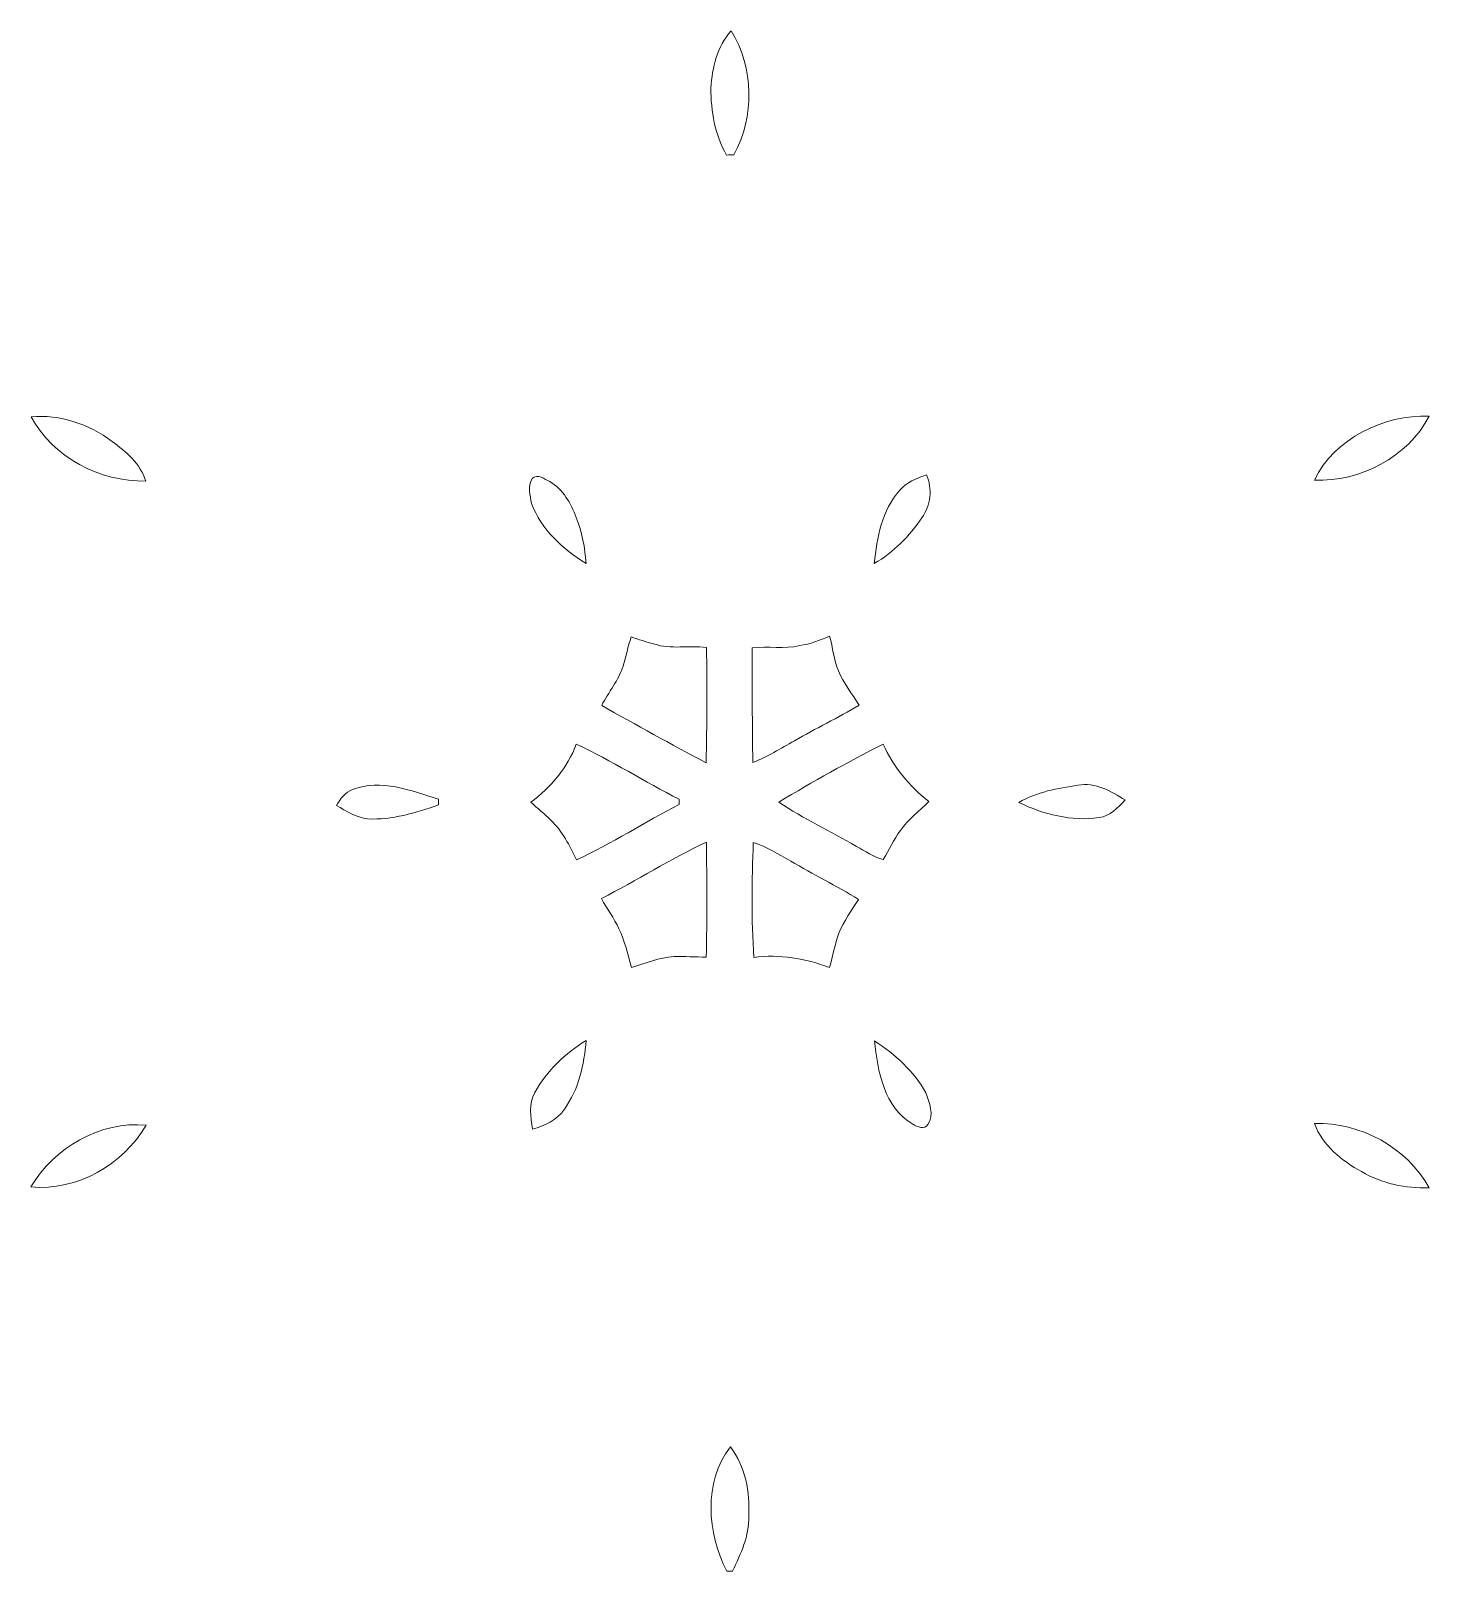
# Model space of a CAD drawing. Header units: centimetres. Extents: x -14.5 to 14.6, y -15.9 to 16.
# Drawn here: x -13.53 to 13.51, y -14.86 to 14.92 of the extents above; entities that cross this region are included whole.
import ezdxf

# ---------------------------------------------------------------- set-up
doc = ezdxf.new("R2010")
doc.units = ezdxf.units.CM
doc.header["$MEASUREMENT"] = 0
doc.layers.add('Layer 1', color=7, linetype='Continuous')

msp = doc.modelspace()

# ---------------------------------------------------------------- linework, layer by layer
at = {"layer": 'Layer 1', "color": 253, "lineweight": 9}
for points, knots in [([(-0.37591, 13.81132), (-0.37838, 13.36365), (-0.30359, 12.90504), (-0.07323, 12.51451), (-0.07323, 12.51451), (-0.02631, 12.51698), (0.02061, 12.51945), (0.06788, 12.52192), (0.06788, 12.52192), (0.4704, 13.26099), (0.457, 14.19762), (0.01497, 14.91658), (0.01497, 14.91658), (-0.2535, 14.61707), (-0.35439, 14.20432), (-0.37591, 13.81132), (-0.37591, 13.81132), (-0.37591, 13.81132), (-0.37591, 13.81132), (-0.37591, 13.81132)], [0, 0, 0, 0, 0.16666667, 0.16666667, 0.16666667, 0.16666667, 0.33333333, 0.33333333, 0.33333333, 0.33333333, 0.5, 0.5, 0.5, 0.5, 0.66666667, 0.66666667, 0.66666667, 0.66666667, 1, 1, 1, 1]), ([(-13.52323, 7.45709), (-13.09708, 6.67181), (-12.18973, 6.19556), (-11.30602, 6.21355), (-11.30602, 6.21355), (-11.40233, 6.54763), (-11.69161, 6.78082), (-11.9576, 6.98084), (-11.9576, 6.98084), (-12.40281, 7.31598), (-12.96337, 7.50084), (-13.52323, 7.45709), (-13.52323, 7.45709), (-13.52323, 7.45709), (-13.52323, 7.45709), (-13.52323, 7.45709)], [0, 0, 0, 0, 0.2, 0.2, 0.2, 0.2, 0.4, 0.4, 0.4, 0.4, 0.6, 0.6, 0.6, 0.6, 1, 1, 1, 1]), ([(11.29223, 6.22978), (12.17734, 6.19697), (13.09915, 6.67181), (13.51261, 7.47014), (13.51261, 7.47014), (12.63208, 7.49307), (11.68698, 7.04187), (11.29223, 6.22978), (11.29223, 6.22978), (11.29223, 6.22978), (11.29223, 6.22978), (11.29223, 6.22978)], [0, 0, 0, 0, 0.25, 0.25, 0.25, 0.25, 0.5, 0.5, 0.5, 0.5, 1, 1, 1, 1]), ([(-3.83172, 6.26188), (-3.92027, 6.12112), (-3.87441, 5.9338), (-3.84618, 5.77893), (-3.84618, 5.77893), (-3.65815, 5.27481), (-3.23764, 4.89769), (-2.79103, 4.61899), (-2.79103, 4.61899), (-2.8129, 4.92415), (-2.86617, 5.22683), (-2.98047, 5.51188), (-2.98047, 5.51188), (-3.08701, 5.77822), (-3.23306, 6.05656), (-3.49023, 6.20402), (-3.49023, 6.20402), (-3.59465, 6.24777), (-3.72695, 6.36383), (-3.83172, 6.26188), (-3.83172, 6.26188), (-3.83172, 6.26188), (-3.83172, 6.26188), (-3.83172, 6.26188)], [0, 0, 0, 0, 0.14285714, 0.14285714, 0.14285714, 0.14285714, 0.28571429, 0.28571429, 0.28571429, 0.28571429, 0.42857143, 0.42857143, 0.42857143, 0.42857143, 0.57142857, 0.57142857, 0.57142857, 0.57142857, 0.71428571, 0.71428571, 0.71428571, 0.71428571, 1, 1, 1, 1]), ([(3.27428, 6.03434), (2.93244, 5.65016), (2.83049, 5.11712), (2.78286, 4.62111), (2.78286, 4.62111), (3.15363, 4.83278), (3.46372, 5.15063), (3.70079, 5.50306), (3.70079, 5.50306), (3.8733, 5.74471), (3.91352, 6.0615), (3.78934, 6.33244), (3.78934, 6.33244), (3.6006, 6.26823), (3.40516, 6.19344), (3.27428, 6.03434), (3.27428, 6.03434), (3.27428, 6.03434), (3.27428, 6.03434), (3.27428, 6.03434)], [0, 0, 0, 0, 0.16666667, 0.16666667, 0.16666667, 0.16666667, 0.33333333, 0.33333333, 0.33333333, 0.33333333, 0.5, 0.5, 0.5, 0.5, 0.66666667, 0.66666667, 0.66666667, 0.66666667, 1, 1, 1, 1]), ([(-1.91825, 3.20294), (-1.98034, 3.01668), (-2.01738, 2.82336), (-2.07524, 2.63533), (-2.07524, 2.63533), (-2.16485, 2.35769), (-2.35782, 2.13226), (-2.48905, 1.87544), (-2.48905, 1.87544), (-1.81948, 1.5015), (-1.15061, 1.12508), (-0.47151, 0.76878), (-0.47151, 0.76878), (-0.4507, 1.51032), (-0.44682, 2.25327), (-0.46163, 2.99481), (-0.46163, 2.99481), (-0.79924, 3.04314), (-1.15096, 2.95318), (-1.4801, 3.06395), (-1.4801, 3.06395), (-1.62933, 3.10064), (-1.77362, 3.15285), (-1.91825, 3.20294), (-1.91825, 3.20294), (-1.91825, 3.20294), (-1.91825, 3.20294), (-1.91825, 3.20294)], [0, 0, 0, 0, 0.125, 0.125, 0.125, 0.125, 0.25, 0.25, 0.25, 0.25, 0.375, 0.375, 0.375, 0.375, 0.5, 0.5, 0.5, 0.5, 0.625, 0.625, 0.625, 0.625, 0.75, 0.75, 0.75, 0.75, 1, 1, 1, 1]), ([(1.34141, 3.03185), (1.03908, 2.96235), (0.72723, 3.02691), (0.42207, 2.98634), (0.42207, 2.98634), (0.42631, 2.24868), (0.41819, 1.51102), (0.43372, 0.77336), (0.43372, 0.77336), (0.71664, 0.88237), (0.97311, 1.04465), (1.23734, 1.19105), (1.23734, 1.19105), (1.6515, 1.42847), (2.07942, 1.64049), (2.49324, 1.87862), (2.49324, 1.87862), (2.35283, 2.09628), (2.18984, 2.30195), (2.09107, 2.54396), (2.09107, 2.54396), (1.99652, 2.75633), (1.98065, 2.99128), (1.91856, 3.21318), (1.91856, 3.21318), (1.73053, 3.13909), (1.5425, 3.06148), (1.34141, 3.03185), (1.34141, 3.03185), (1.34141, 3.03185), (1.34141, 3.03185), (1.34141, 3.03185)], [0, 0, 0, 0, 0.11111111, 0.11111111, 0.11111111, 0.11111111, 0.22222222, 0.22222222, 0.22222222, 0.22222222, 0.33333333, 0.33333333, 0.33333333, 0.33333333, 0.44444444, 0.44444444, 0.44444444, 0.44444444, 0.55555556, 0.55555556, 0.55555556, 0.55555556, 0.66666667, 0.66666667, 0.66666667, 0.66666667, 0.77777778, 0.77777778, 0.77777778, 0.77777778, 1, 1, 1, 1]), ([(-2.97906, 1.12755), (-3.14839, 0.67212), (-3.4733, 0.29676), (-3.85606, 0.00431), (-3.85606, 0.00431), (-3.72836, -0.1107), (-3.59677, -0.22112), (-3.47189, -0.34), (-3.47189, -0.34), (-3.24928, -0.55484), (-3.10782, -0.8346), (-2.97553, -1.11047), (-2.97553, -1.11047), (-2.29326, -0.7905), (-1.65614, -0.3841), (-0.98833, -0.03661), (-0.98833, -0.03661), (-0.98798, -0.01227), (-0.98763, 0.03676), (-0.98763, 0.06111), (-0.98763, 0.06111), (-1.66073, 0.39907), (-2.29537, 0.81076), (-2.97906, 1.12755), (-2.97906, 1.12755), (-2.97906, 1.12755), (-2.97906, 1.12755), (-2.97906, 1.12755)], [0, 0, 0, 0, 0.125, 0.125, 0.125, 0.125, 0.25, 0.25, 0.25, 0.25, 0.375, 0.375, 0.375, 0.375, 0.5, 0.5, 0.5, 0.5, 0.625, 0.625, 0.625, 0.625, 0.75, 0.75, 0.75, 0.75, 1, 1, 1, 1]), ([(0.93678, 0.00642), (1.41514, -0.31566), (1.94043, -0.55943), (2.43749, -0.84941), (2.43749, -0.84941), (2.60753, -0.93443), (2.76417, -1.06038), (2.95361, -1.1013), (2.95361, -1.1013), (3.07602, -0.92068), (3.15222, -0.71218), (3.2898, -0.54109), (3.2898, -0.54109), (3.43868, -0.32483), (3.65352, -0.16785), (3.83485, 0.01912), (3.83485, 0.01912), (3.46302, 0.3204), (3.14834, 0.6894), (2.9522, 1.12896), (2.9522, 1.12896), (2.26992, 0.77478), (1.5933, 0.40683), (0.93678, 0.00642), (0.93678, 0.00642), (0.93678, 0.00642), (0.93678, 0.00642), (0.93678, 0.00642)], [0, 0, 0, 0, 0.125, 0.125, 0.125, 0.125, 0.25, 0.25, 0.25, 0.25, 0.375, 0.375, 0.375, 0.375, 0.5, 0.5, 0.5, 0.5, 0.625, 0.625, 0.625, 0.625, 0.75, 0.75, 0.75, 0.75, 1, 1, 1, 1]), ([(-7.30588, 0.24843), (-7.45581, 0.20222), (-7.54012, 0.06534), (-7.61879, -0.0599), (-7.61879, -0.0599), (-7.42723, -0.16538), (-7.23708, -0.28744), (-7.01519, -0.31743), (-7.01519, -0.31743), (-6.54247, -0.34141), (-6.08244, -0.20242), (-5.64253, -0.04543), (-5.64253, -0.04543), (-5.64359, -0.01862), (-5.6457, 0.035), (-5.64641, 0.06181), (-5.64641, 0.06181), (-6.17875, 0.22656), (-6.7559, 0.46998), (-7.30588, 0.24843), (-7.30588, 0.24843), (-7.30588, 0.24843), (-7.30588, 0.24843), (-7.30588, 0.24843)], [0, 0, 0, 0, 0.14285714, 0.14285714, 0.14285714, 0.14285714, 0.28571429, 0.28571429, 0.28571429, 0.28571429, 0.42857143, 0.42857143, 0.42857143, 0.42857143, 0.57142857, 0.57142857, 0.57142857, 0.57142857, 0.71428571, 0.71428571, 0.71428571, 0.71428571, 1, 1, 1, 1]), ([(6.71987, 0.33274), (6.33005, 0.27312), (5.92048, 0.20821), (5.57828, -0.00028), (5.57828, -0.00028), (6.05665, -0.22606), (6.59922, -0.37316), (7.12945, -0.29132), (7.12945, -0.29132), (7.34394, -0.26663), (7.48963, -0.09518), (7.63357, 0.04805), (7.63357, 0.04805), (7.36334, 0.21915), (7.05254, 0.39589), (6.71987, 0.33274), (6.71987, 0.33274), (6.71987, 0.33274), (6.71987, 0.33274), (6.71987, 0.33274)], [0, 0, 0, 0, 0.16666667, 0.16666667, 0.16666667, 0.16666667, 0.33333333, 0.33333333, 0.33333333, 0.33333333, 0.5, 0.5, 0.5, 0.5, 0.66666667, 0.66666667, 0.66666667, 0.66666667, 1, 1, 1, 1]), ([(-2.49328, -1.8573), (-2.39239, -2.05909), (-2.24598, -2.23477), (-2.15497, -2.44221), (-2.15497, -2.44221), (-2.03467, -2.67786), (-1.98987, -2.94068), (-1.91332, -3.19186), (-1.91332, -3.19186), (-1.64309, -3.10719), (-1.37709, -2.99677), (-1.0917, -2.97772), (-1.0917, -2.97772), (-0.88356, -2.97384), (-0.67471, -2.98619), (-0.46622, -2.99007), (-0.46622, -2.99007), (-0.4507, -2.24818), (-0.45528, -1.50593), (-0.46305, -0.76404), (-0.46305, -0.76404), (-1.15625, -1.09706), (-1.81066, -1.50382), (-2.49328, -1.8573), (-2.49328, -1.8573), (-2.49328, -1.8573), (-2.49328, -1.8573), (-2.49328, -1.8573)], [0, 0, 0, 0, 0.125, 0.125, 0.125, 0.125, 0.25, 0.25, 0.25, 0.25, 0.375, 0.375, 0.375, 0.375, 0.5, 0.5, 0.5, 0.5, 0.625, 0.625, 0.625, 0.625, 0.75, 0.75, 0.75, 0.75, 1, 1, 1, 1]), ([(0.44324, -0.7718), (0.41396, -1.51299), (0.40761, -2.25594), (0.45135, -2.99712), (0.45135, -2.99712), (0.94877, -2.9241), (1.44866, -3.01688), (1.91609, -3.19009), (1.91609, -3.19009), (1.987, -2.97102), (2.01698, -2.7396), (2.09847, -2.52405), (2.09847, -2.52405), (2.1969, -2.29263), (2.34154, -2.08484), (2.47842, -1.87529), (2.47842, -1.87529), (2.05191, -1.6093), (1.60035, -1.3874), (1.16643, -1.13411), (1.16643, -1.13411), (0.93043, -1.00464), (0.70147, -0.85435), (0.44324, -0.7718), (0.44324, -0.7718), (0.44324, -0.7718), (0.44324, -0.7718), (0.44324, -0.7718)], [0, 0, 0, 0, 0.125, 0.125, 0.125, 0.125, 0.25, 0.25, 0.25, 0.25, 0.375, 0.375, 0.375, 0.375, 0.5, 0.5, 0.5, 0.5, 0.625, 0.625, 0.625, 0.625, 0.75, 0.75, 0.75, 0.75, 1, 1, 1, 1]), ([(-3.78268, -5.60521), (-3.9058, -5.82146), (-3.85994, -6.08076), (-3.82502, -6.31571), (-3.82502, -6.31571), (-3.58972, -6.24691), (-3.35335, -6.14108), (-3.21048, -5.93118), (-3.21048, -5.93118), (-2.93531, -5.54524), (-2.82595, -5.06476), (-2.7882, -4.59909), (-2.7882, -4.59909), (-3.19425, -4.84568), (-3.54809, -5.19034), (-3.78268, -5.60521), (-3.78268, -5.60521), (-3.78268, -5.60521), (-3.78268, -5.60521), (-3.78268, -5.60521)], [0, 0, 0, 0, 0.16666667, 0.16666667, 0.16666667, 0.16666667, 0.33333333, 0.33333333, 0.33333333, 0.33333333, 0.5, 0.5, 0.5, 0.5, 0.66666667, 0.66666667, 0.66666667, 0.66666667, 1, 1, 1, 1]), ([(2.78745, -4.60614), (2.84601, -5.18893), (2.97266, -5.89696), (3.52758, -6.21728), (3.52758, -6.21728), (3.60907, -6.26314), (3.76253, -6.34252), (3.81932, -6.22293), (3.81932, -6.22293), (3.94385, -6.03631), (3.84825, -5.80241), (3.7784, -5.61368), (3.7784, -5.61368), (3.55227, -5.19211), (3.17797, -4.87143), (2.78745, -4.60614), (2.78745, -4.60614), (2.78745, -4.60614), (2.78745, -4.60614), (2.78745, -4.60614)], [0, 0, 0, 0, 0.16666667, 0.16666667, 0.16666667, 0.16666667, 0.33333333, 0.33333333, 0.33333333, 0.33333333, 0.5, 0.5, 0.5, 0.5, 0.66666667, 0.66666667, 0.66666667, 0.66666667, 1, 1, 1, 1]), ([(-13.52782, -7.43119), (-12.63564, -7.51409), (-11.74065, -7.00433), (-11.29579, -6.23845), (-11.29579, -6.23845), (-12.18832, -6.15272), (-13.0752, -6.67342), (-13.52782, -7.43119), (-13.52782, -7.43119), (-13.52782, -7.43119), (-13.52782, -7.43119), (-13.52782, -7.43119)], [0, 0, 0, 0, 0.25, 0.25, 0.25, 0.25, 0.5, 0.5, 0.5, 0.5, 1, 1, 1, 1]), ([(11.29434, -6.2067), (11.44815, -6.62862), (11.82351, -6.92495), (12.20451, -7.13627), (12.20451, -7.13627), (12.5975, -7.36628), (13.05753, -7.45906), (13.50979, -7.45165), (13.50979, -7.45165), (13.08857, -6.66672), (12.1784, -6.17848), (11.29434, -6.2067), (11.29434, -6.2067), (11.29434, -6.2067), (11.29434, -6.2067), (11.29434, -6.2067)], [0, 0, 0, 0, 0.2, 0.2, 0.2, 0.2, 0.4, 0.4, 0.4, 0.4, 0.6, 0.6, 0.6, 0.6, 1, 1, 1, 1]), ([(-0.07005, -14.85716), (-0.04218, -14.85751), (0.0132, -14.85857), (0.04107, -14.85928), (0.04107, -14.85928), (0.19735, -14.5252), (0.36669, -14.17771), (0.35575, -13.79989), (0.35575, -13.79989), (0.38045, -13.3314), (0.2926, -12.83751), (0.00121, -12.45792), (0.00121, -12.45792), (-0.53254, -13.14054), (-0.44364, -14.12197), (-0.07005, -14.85716)], [0, 0, 0, 0, 0.2, 0.2, 0.2, 0.2, 0.4, 0.4, 0.4, 0.4, 0.6, 0.6, 0.6, 0.6, 1, 1, 1, 1])]:
    msp.add_open_spline(points, degree=3, knots=knots, dxfattribs=at)

doc.saveas('drawing.dxf')
